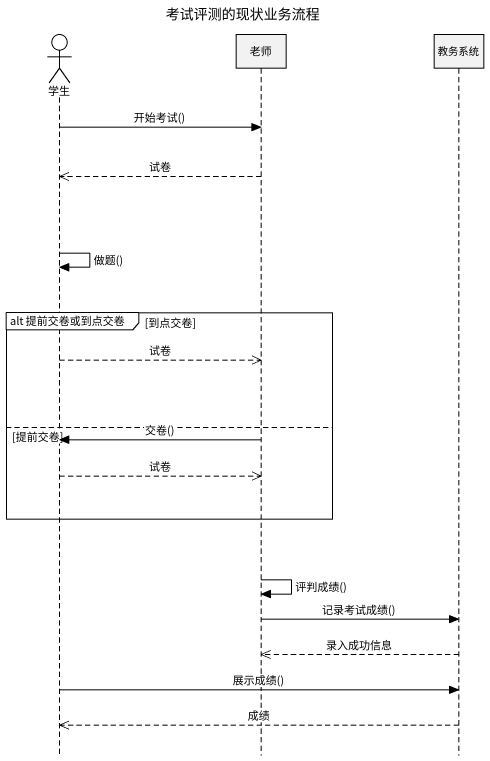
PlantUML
@startuml
title 考试评测的现状业务流程
hide footbox
actor 学生
participant 老师
participant 教务系统

学生 -> 老师 : 开始考试()
老师 -->> 学生 : 试卷
学生 -> 学生 : 做题()
group alt 提前交卷或到点交卷 [到点交卷]
  学生 -->> 老师 : 试卷
else 提前交卷
  老师 -> 学生 : 交卷()
  学生 -->> 老师 : 试卷
end
老师 -> 老师 : 评判成绩()
老师 -> 教务系统 : 记录考试成绩()
教务系统 -->> 老师 : 录入成功信息
学生 -> 教务系统 : 展示成绩()
教务系统 -->> 学生 : 成绩
@enduml
